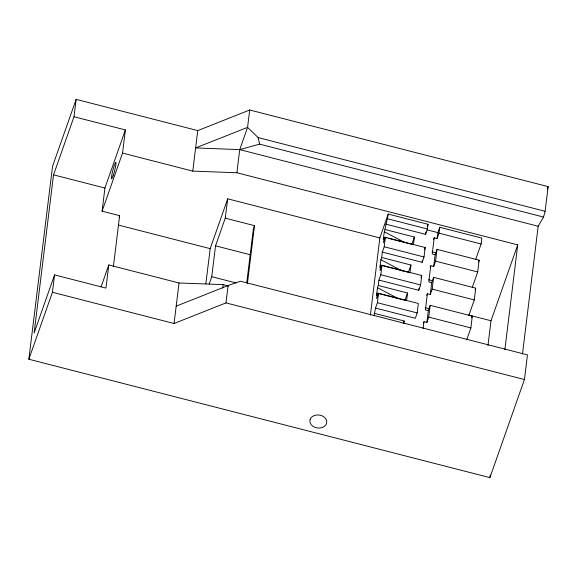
<?xml version="1.0" encoding="UTF-8"?>
<svg xmlns="http://www.w3.org/2000/svg" width="577" height="577" viewBox="0 0 577 577"><rect width="100%" height="100%" fill="white"/><g stroke="black" fill="none" stroke-linecap="round" stroke-linejoin="round"><path stroke-width="0.87" d="M377.401 302.723L378.526 293.246L418.332 303.466L417.207 312.936L415.325 318.273L375.519 308.06L377.401 302.723L417.207 312.936M423.374 323.358L423.958 321.685L426.886 322.442L428.3 310.65L430.182 305.312L472.303 316.138L470.89 327.924L466.699 339.817M426.886 322.442L428.769 317.105L430.182 305.312M504.875 349.655L517.728 244.872L236.887 172.754L192.776 171.117L197.752 130.604L249.704 109.983L548.15 186.623L545.121 211.283L543.534 217.053L538.182 226.249L522.473 354.033M380.798 274.746L381.945 265.269L421.744 275.489L420.604 284.951L418.722 290.289L378.916 280.083L380.798 274.746L420.604 284.951M418.722 290.289L418.931 288.572M426.771 295.374L427.362 293.707L430.283 294.458L431.711 282.672L433.594 277.335L475.722 288.161L474.287 299.939L468.906 315.23M430.283 294.458L432.166 289.12L433.594 277.335M176.18 306.156L228.117 285.528L240.486 281.201L527.465 354.891L524.435 379.536L489.902 477.633L28.85 359.24L52.536 166.349L76.135 99.367L197.752 130.604M76.135 99.367L74 116.742L53.538 174.845L34.108 332.987L54.563 274.897L105.952 288.096L108.793 264.951L179.029 282.99L223.126 284.634L228.355 285.976M28.85 359.24L52.428 292.279L54.563 274.897M113.424 266.314L119.641 215.69L102.086 211.182L104.927 188.037L125.389 129.933L74 116.742M102.086 211.182L122.54 153.085L125.389 129.933M52.428 292.279L174.045 323.509L179.029 282.99M205.845 283.747L210.187 248.637L227.72 198.827L379.861 237.926L370.384 315.179M209.155 284.086L211.737 276.7L215.538 245.838L225.246 218.156L227.72 198.827M222.686 288.19L223.126 284.634M236.887 172.754L239.729 149.609L247.562 127.366L249.704 109.983M174.045 323.509L225.975 302.896L228.117 285.528M246.776 282.586L253.353 228.946L254.515 225.672L225.246 218.156M247.389 283.776L254.515 225.672M378.26 285.478L377.473 287.699L376.529 295.417L377.308 293.195L406.576 300.704L407.521 292.993L378.26 285.478L378.916 280.083M381.671 257.501L380.885 259.722L379.94 267.44L380.726 265.218L409.987 272.726L410.932 265.009L381.671 257.501L382.335 252.106L384.21 246.761L385.371 237.298L425.177 247.511L424.016 256.974L422.133 262.311L382.335 252.106M385.761 224.128L425.566 234.341L427.449 229.004L428.026 224.28L388.22 214.074C386.915 222.614 383.929 230.757 383.373 239.469L384.152 237.241L386.734 237.904M374.076 315.684L375.519 308.06M377.308 293.195L376.651 298.59L378.526 293.246M380.726 265.218L380.063 270.606L381.945 265.269M384.152 237.241L383.496 242.636L385.371 237.298M385.104 229.523L414.365 237.039L413.421 244.756L388.458 238.344M403.806 323.546L404.124 320.971L374.855 313.462M422.133 262.311L422.35 260.595M425.566 234.341L425.855 231.983M423.121 328.508L423.958 321.685M427.362 293.707L425.372 309.899L428.3 310.65M472.318 287.252L477.706 271.962L479.148 260.191L437.027 249.365L435.577 261.143L433.702 266.48L430.774 265.73L428.79 281.922L431.711 282.672M475.751 259.275L481.131 243.992L481.853 238.099L439.732 227.288L439.01 233.173L437.128 238.51L434.2 237.753L432.216 253.952L435.145 254.702L433.702 266.48M437.128 238.51L437.849 232.625L439.732 227.288M487.954 345.616L491.005 320.754L517.728 244.872M489.902 477.633L490.234 474.958M379.861 237.926L388.22 214.074M119.071 217.313L119.641 215.69M101.09 286.841L108.793 264.951M411.805 244.316L414.365 237.039M408.372 272.294L410.932 265.009M427.218 226.566L428.026 224.28M404.96 300.271L407.521 292.993M424.369 249.805L425.177 247.511M403.265 323.401L404.124 320.971M433.615 239.426L434.2 237.753M420.943 277.775L421.744 275.489M430.182 267.396L430.774 265.73M435.145 254.702L437.027 249.365M478.549 261.886L479.148 260.191M475.123 289.856L475.722 288.161M471.705 317.833L472.303 316.138M547.256 189.162L548.15 186.623M545.121 211.283L258.143 137.586L247.562 127.366L195.589 147.936L239.729 149.609L259.607 144.142L543.534 217.053M239.729 149.609L538.182 226.249M387.643 218.791L427.449 229.004M426.98 229.834L437.849 232.625M439.01 233.173L481.131 243.992M122.54 153.085L192.776 171.117M432.101 251.767L436.436 252.877M384.21 246.761L424.016 256.974M435.577 261.143L477.706 271.962M53.538 174.845L104.927 188.037M428.675 279.737L432.137 280.631M432.166 289.12L474.287 299.939M215.538 245.838L250.281 254.745M118.249 225.03L210.187 248.637M468.74 315.035L491.005 320.754M425.256 307.721L429.591 308.832M428.769 317.105L470.89 327.924M211.737 276.7L236.058 282.932M225.975 302.896L524.435 379.536M384.318 231.752L404.903 242.6M380.885 259.722L402.263 270.988M377.473 287.699L398.058 298.547M258.143 137.586L259.607 144.142M310.224 419.198L310.116 419.407A8.511 6.535 7 0 0 315.078 427.406A8.511 6.535 7 0 0 325.659 425.141L326.503 423.597A8.511 6.535 7 0 0 321.54 415.606A8.511 6.535 7 0 0 310.96 417.871L310.224 419.198M113.07 175.963A8.511 0.909 -75.6 0 0 115.963 162.462A8.511 0.909 -75.6 0 0 112.169 173.251A8.511 0.909 -75.6 0 0 113.07 175.963"/></g></svg>
